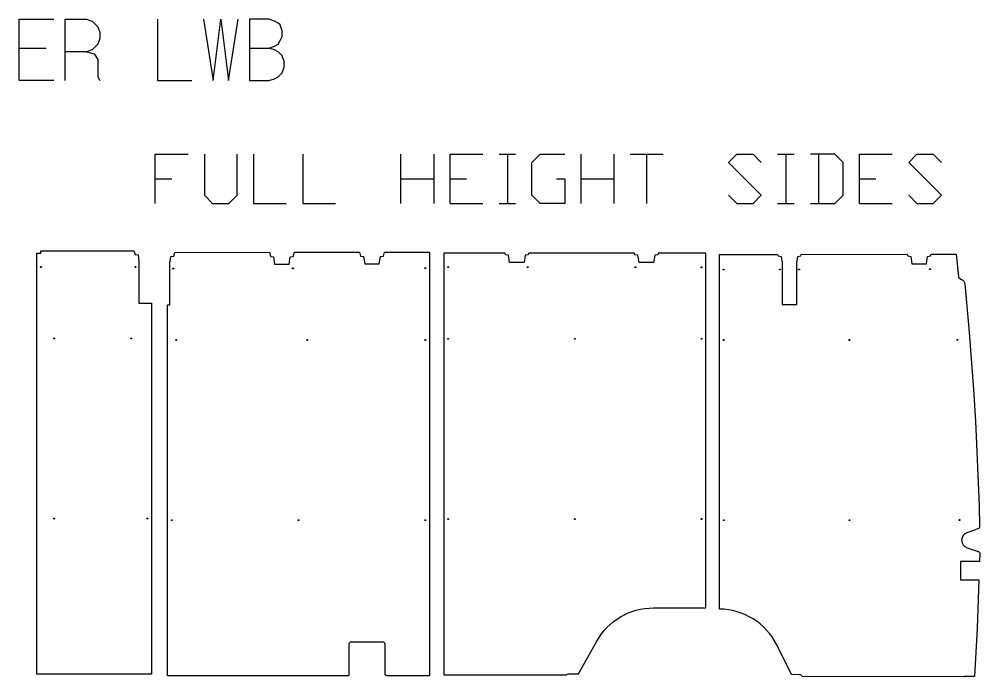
# Model space of a CAD drawing. Extents: x 123 to 9383, y -9826 to -282.
# Drawn here: x 4914 to 9383, y -3340 to -282 of the extents above; entities that cross this region are included whole.
import ezdxf

# ---------------------------------------------------------------- set-up
doc = ezdxf.new("R2010")
doc.units = 0
doc.layers.add('Default Layer', color=1, linetype='CONTINUOUS')
doc.layers.add('Default_Layer', color=1, linetype='CONTINUOUS')

msp = doc.modelspace()

# ---------------------------------------------------------------- linework, layer by layer
at = {"layer": 'Default Layer'}
for points in [[(5547, -1138.5), (5547, -909.9), (5699.4, -909.9)], [(5775.6, -909.9), (5775.6, -1100.4), (5813.7, -1138.5), (5889.9, -1138.5), (5928, -1100.4), (5928, -909.9)], [(6004.2, -909.9), (6004.2, -1138.5), (6156.6, -1138.5)], [(6232.8, -909.9), (6232.8, -1138.5), (6385.2, -1138.5)], [(6690, -1138.5), (6690, -909.9)], [(6842.4, -909.9), (6842.4, -1138.5)], [(6918.6, -1138.5), (6918.6, -909.9), (7071, -909.9)], [(7147.2, -909.9), (7223.4, -909.9)], [(7185.3, -909.9), (7185.3, -1138.5)], [(7413.9, -1024.2), (7452, -1024.2), (7452, -1138.5), (7337.7, -1138.5), (7299.6, -1100.4), (7299.6, -948), (7337.7, -909.9), (7452, -909.9)], [(7528.2, -1138.5), (7528.2, -909.9)], [(7680.6, -909.9), (7680.6, -1138.5)], [(7756.8, -909.9), (7909.2, -909.9)], [(7833, -909.9), (7833, -1138.5)], [(8214, -1100.4), (8252.1, -1138.5), (8328.3, -1138.5), (8366.4, -1100.4), (8214, -948), (8252.1, -909.9), (8328.3, -909.9), (8366.4, -948)], [(8442.6, -909.9), (8518.8, -909.9)], [(8480.7, -909.9), (8480.7, -1138.5)], [(8595, -1138.5), (8709.3, -1138.5), (8747.4, -1100.4), (8747.4, -948), (8709.3, -909.9), (8595, -909.9)], [(8633.1, -909.9), (8633.1, -1138.5)], [(8823.6, -1138.5), (8823.6, -909.9), (8976, -909.9)], [(9052.2, -1100.4), (9090.3, -1138.5), (9166.5, -1138.5), (9204.6, -1100.4), (9052.2, -948), (9090.3, -909.9), (9166.5, -909.9), (9204.6, -948)], [(5547, -1024.2), (5623.2, -1024.2)], [(6690, -1024.2), (6842.4, -1024.2)], [(6918.6, -1024.2), (6994.8, -1024.2)], [(7528.2, -1024.2), (7680.6, -1024.2)], [(8823.6, -1024.2), (8899.8, -1024.2)], [(6918.6, -1138.5), (7071, -1138.5)], [(7147.2, -1138.5), (7223.4, -1138.5)], [(8442.6, -1138.5), (8518.8, -1138.5)], [(8823.6, -1138.5), (8976, -1138.5)]]:
    msp.add_lwpolyline(points, dxfattribs=at)
msp.add_lwpolyline([(5530.1, -3328.6), (4995.1, -3328.6), (4995.1, -1369.6), (5015.1, -1369.6), (5015.1, -1359.6), (5447.6, -1359.6), (5452.6, -1376.6), (5466.6, -1378.6), (5471.1, -1409.2), (5471.1, -1602.6), (5530.1, -1602.6), (5530.1, -3328.6)], close=True, dxfattribs=at)
for points in [[(6823.2, -3335.9), (6624.3, -3335.9, 0.055373), (6618.4, -3332.8), (6616.2, -3331.9), (6616.2, -3189.2, 0.414214), (6606.2, -3179.2), (6457.2, -3179.2, 0.414214), (6447.2, -3189.2), (6447.2, -3334.9), (6445.7, -3335.3, 0.016185), (6443.8, -3335.9), (5604.2, -3335.9), (5604.2, -1609.9), (5614.2, -1609.9), (5614.2, -1416.5), (5618.7, -1385.9), (5632.7, -1383.9), (5637.8, -1366.9), (6077.7, -1366.1), (6083.2, -1385), (6097.2, -1387), (6102.2, -1421), (6170.2, -1421), (6175.2, -1387), (6189.2, -1385), (6194.9, -1365.9), (6496.7, -1365.4), (6502.2, -1384.3), (6516.2, -1386.3), (6521.2, -1420.3), (6589.2, -1420.3), (6594.2, -1386.3), (6608.2, -1384.3), (6613.9, -1365.2), (6823.1, -1364.9), (6823.2, -3335.9)], [(8108.7, -3019.8), (8108.7, -1370.8), (7886.7, -1370.7), (7884.7, -1377.6), (7870.7, -1379.6), (7865.7, -1413.6), (7797.7, -1413.6), (7792.7, -1379.6), (7778.7, -1377.6), (7776.6, -1370.6), (7283.7, -1370.2), (7281.7, -1377.2), (7267.7, -1379.2), (7262.7, -1413.2), (7194.7, -1413.2), (7189.7, -1379.2), (7175.7, -1377.2), (7173.6, -1370.1), (6889.7, -1369.9), (6889.8, -3330.9), (7458.8, -3330.9, -0.189103), (7469, -3326.9), (7516.5, -3326.9), (7601.2, -3174.8, -0.272002), (7865, -3019.9), (8108.7, -3019.8)], [(9311.8, -3339.7, 0.07698), (9307.3, -3340.4), (8557.4, -3339, 0.27524), (8544.5, -3330.6), (8507.6, -3329.2), (8438.1, -3191.3, 0.279889), (8172.1, -3025.2), (8171.6, -1376.2), (8442.4, -1375.9), (8444.5, -1383.1), (8458.5, -1385.1), (8463, -1415.7), (8463.2, -1609.1), (8532.2, -1609), (8532, -1415.6), (8536.5, -1385), (8550.5, -1383), (8552.7, -1375.7), (9045.6, -1375), (9048, -1383.3), (9062, -1385.3), (9067, -1419.3), (9135, -1419.3), (9140, -1385.3), (9154, -1383.3), (9156.5, -1374.9), (9273.8, -1374.7), (9284, -1480.4, 0.26436), (9289.7, -1488.5), (9298.6, -1492.6, -0.258358), (9312.7, -1512.3), (9333.1, -1739.7), (9354.2, -2004.7), (9363.3, -2151.7), (9379.6, -2545.7), (9381.3, -2642.9, -0.324428), (9374.6, -2652.5), (9323.5, -2670.2, 0.321139), (9298.7, -2705.4, 0.321139), (9324, -2740.3), (9376.2, -2757.7, -0.332899), (9383, -2767.5), (9381.7, -2803.7), (9293.7, -2803.7), (9293.8, -2889.7), (9378.8, -2889.7), (9370.9, -3113.7), (9359.1, -3339.7), (9311.8, -3339.7)], [(5013.1, -1434.6, -0.414214), (5015.1, -1432.6, -0.414214), (5017.1, -1434.6, -0.414214), (5015.1, -1436.6, -0.414214), (5013.1, -1434.6)], [(5452.7, -1434.6, -0.414214), (5454.7, -1432.6, -0.414214), (5456.7, -1434.6, -0.414214), (5454.7, -1436.6, -0.414214), (5452.7, -1434.6)], [(5628.7, -1441.9, -0.414214), (5630.7, -1439.9, -0.414214), (5632.7, -1441.9, -0.414214), (5630.7, -1443.9, -0.414214), (5628.7, -1441.9)], [(6185.5, -1440.9, -0.414214), (6187.5, -1438.9, -0.414214), (6189.5, -1440.9, -0.414214), (6187.5, -1442.9, -0.414214), (6185.5, -1440.9)], [(6801.2, -1439.9, -0.414214), (6803.2, -1437.9, -0.414214), (6805.2, -1439.9, -0.414214), (6803.2, -1441.9, -0.414214), (6801.2, -1439.9)], [(6907.7, -1434.9, -0.414214), (6909.7, -1432.9, -0.414214), (6911.7, -1434.9, -0.414214), (6909.7, -1436.9, -0.414214), (6907.7, -1434.9)], [(7277.6, -1435.2, -0.414214), (7279.6, -1433.2, -0.414214), (7281.6, -1435.2, -0.414214), (7279.6, -1437.2, -0.414214), (7277.6, -1435.2)], [(7778.7, -1435.6, -0.414214), (7780.7, -1433.6, -0.414214), (7782.7, -1435.6, -0.414214), (7780.7, -1437.6, -0.414214), (7778.7, -1435.6)], [(8086.7, -1435.8, -0.414214), (8088.7, -1433.8, -0.414214), (8090.7, -1435.8, -0.414214), (8088.7, -1437.8, -0.414214), (8086.7, -1435.8)], [(8189.1, -1446.2, -0.414214), (8191.1, -1444.2, -0.414214), (8193.1, -1446.2, -0.414214), (8191.1, -1448.2, -0.414214), (8189.1, -1446.2)], [(8451.1, -1445.8, -0.414214), (8453.1, -1443.8, -0.414214), (8455.1, -1445.8, -0.414214), (8453.1, -1447.8, -0.414214), (8451.1, -1445.8)], [(8540.1, -1445.7, -0.414214), (8542.1, -1443.7, -0.414214), (8544.1, -1445.7, -0.414214), (8542.1, -1447.7, -0.414214), (8540.1, -1445.7)], [(9149.5, -1444.9, -0.414214), (9151.5, -1442.9, -0.414214), (9153.5, -1444.9, -0.414214), (9151.5, -1446.9, -0.414214), (9149.5, -1444.9)], [(5074.9, -1766.6, -0.414214), (5076.9, -1764.6, -0.414214), (5078.9, -1766.6, -0.414214), (5076.9, -1768.6, -0.414214), (5074.9, -1766.6)], [(5433.1, -1766.6, -0.414214), (5435.1, -1764.6, -0.414214), (5437.1, -1766.6, -0.414214), (5435.1, -1768.6, -0.414214), (5433.1, -1766.6)], [(5642.2, -1773.9, -0.414214), (5644.2, -1771.9, -0.414214), (5646.2, -1773.9, -0.414214), (5644.2, -1775.9, -0.414214), (5642.2, -1773.9)], [(6251.7, -1773.9, -0.414214), (6253.7, -1771.9, -0.414214), (6255.7, -1773.9, -0.414214), (6253.7, -1775.9, -0.414214), (6251.7, -1773.9)], [(6801.2, -1773.9, -0.414214), (6803.2, -1771.9, -0.414214), (6805.2, -1773.9, -0.414214), (6803.2, -1775.9, -0.414214), (6801.2, -1773.9)], [(6907.7, -1768.9, -0.414214), (6909.7, -1766.9, -0.414214), (6911.7, -1768.9, -0.414214), (6909.7, -1770.9, -0.414214), (6907.7, -1768.9)], [(7497.2, -1768.9, -0.414214), (7499.2, -1766.9, -0.414214), (7501.2, -1768.9, -0.414214), (7499.2, -1770.9, -0.414214), (7497.2, -1768.9)], [(8086.7, -1768.8, -0.414214), (8088.7, -1766.8, -0.414214), (8090.7, -1768.8, -0.414214), (8088.7, -1770.8, -0.414214), (8086.7, -1768.8)], [(8189.3, -1774.2, -0.414214), (8191.3, -1772.2, -0.414214), (8193.3, -1774.2, -0.414214), (8191.3, -1776.2, -0.414214), (8189.3, -1774.2)], [(8774.3, -1773.9, -0.414214), (8776.3, -1771.9, -0.414214), (8778.3, -1773.9, -0.414214), (8776.3, -1775.9, -0.414214), (8774.3, -1773.9)], [(9276.5, -1773.5, -0.414214), (9278.5, -1771.5, -0.414214), (9280.5, -1773.5, -0.414214), (9278.5, -1775.5, -0.414214), (9276.5, -1773.5)], [(5074.9, -2604.6, -0.414214), (5076.9, -2602.6, -0.414214), (5078.9, -2604.6, -0.414214), (5076.9, -2606.6, -0.414214), (5074.9, -2604.6)], [(5508.1, -2604.6, -0.414214), (5510.1, -2602.6, -0.414214), (5512.1, -2604.6, -0.414214), (5510.1, -2606.6, -0.414214), (5508.1, -2604.6)], [(5622.2, -2611.9, -0.414214), (5624.2, -2609.9, -0.414214), (5626.2, -2611.9, -0.414214), (5624.2, -2613.9, -0.414214), (5622.2, -2611.9)], [(6211.7, -2611.9, -0.414214), (6213.7, -2609.9, -0.414214), (6215.7, -2611.9, -0.414214), (6213.7, -2613.9, -0.414214), (6211.7, -2611.9)], [(6801.2, -2611.9, -0.414214), (6803.2, -2609.9, -0.414214), (6805.2, -2611.9, -0.414214), (6803.2, -2613.9, -0.414214), (6801.2, -2611.9)], [(6907.7, -2606.9, -0.414214), (6909.7, -2604.9, -0.414214), (6911.7, -2606.9, -0.414214), (6909.7, -2608.9, -0.414214), (6907.7, -2606.9)], [(7497.2, -2606.9, -0.414214), (7499.2, -2604.9, -0.414214), (7501.2, -2606.9, -0.414214), (7499.2, -2608.9, -0.414214), (7497.2, -2606.9)], [(8086.7, -2606.8, -0.414214), (8088.7, -2604.8, -0.414214), (8090.7, -2606.8, -0.414214), (8088.7, -2608.8, -0.414214), (8086.7, -2606.8)], [(8189.8, -2612.2, -0.414214), (8191.8, -2610.2, -0.414214), (8193.8, -2612.2, -0.414214), (8191.8, -2614.2, -0.414214), (8189.8, -2612.2)], [(8774.8, -2611.9, -0.414214), (8776.8, -2609.9, -0.414214), (8778.8, -2611.9, -0.414214), (8776.8, -2613.9, -0.414214), (8774.8, -2611.9)], [(9287.1, -2611.5, -0.414214), (9289.1, -2609.5, -0.414214), (9291.1, -2611.5, -0.414214), (9289.1, -2613.5, -0.414214), (9287.1, -2611.5)]]:
    msp.add_lwpolyline(points, format="xyb", close=True, dxfattribs=at)
at = {"layer": 'Default_Layer'}
for points in [[(5074.6, -567.8), (4913.9, -567.8), (4913.9, -282.1), (5074.6, -282.1)], [(5128.2, -567.8), (5128.2, -282.1), (5226.4, -282.1), (5253.2, -291), (5280, -317.8), (5288.9, -344.6), (5288.9, -371.4), (5280, -398.1), (5253.2, -424.9), (5226.4, -433.9), (5128.2, -433.9)], [(5556.8, -282.1), (5556.8, -567.8), (5717.6, -567.8)], [(5771.1, -282.1), (5815.8, -567.8), (5851.5, -282.1), (5887.2, -567.8), (5931.9, -282.1)], [(5985.4, -416), (6074.7, -416), (6101.5, -407.1), (6119.4, -398.1), (6128.3, -380.3), (6137.2, -362.4), (6137.2, -335.6), (6128.3, -308.8), (6119.4, -299.9), (6101.5, -291), (6074.7, -282.1), (5985.4, -282.1), (5985.4, -567.8), (6074.7, -567.8), (6101.5, -558.9), (6119.4, -549.9), (6137.2, -532.1), (6146.2, -505.3), (6146.2, -478.5), (6137.2, -451.7), (6119.4, -433.9), (6101.5, -424.9), (6074.7, -416)], [(4913.9, -416), (5038.9, -416)], [(5226.4, -433.9), (5262.1, -442.8), (5280, -469.6), (5280, -549.9), (5288.9, -567.8)]]:
    msp.add_lwpolyline(points, dxfattribs=at)

doc.saveas('drawing.dxf')
